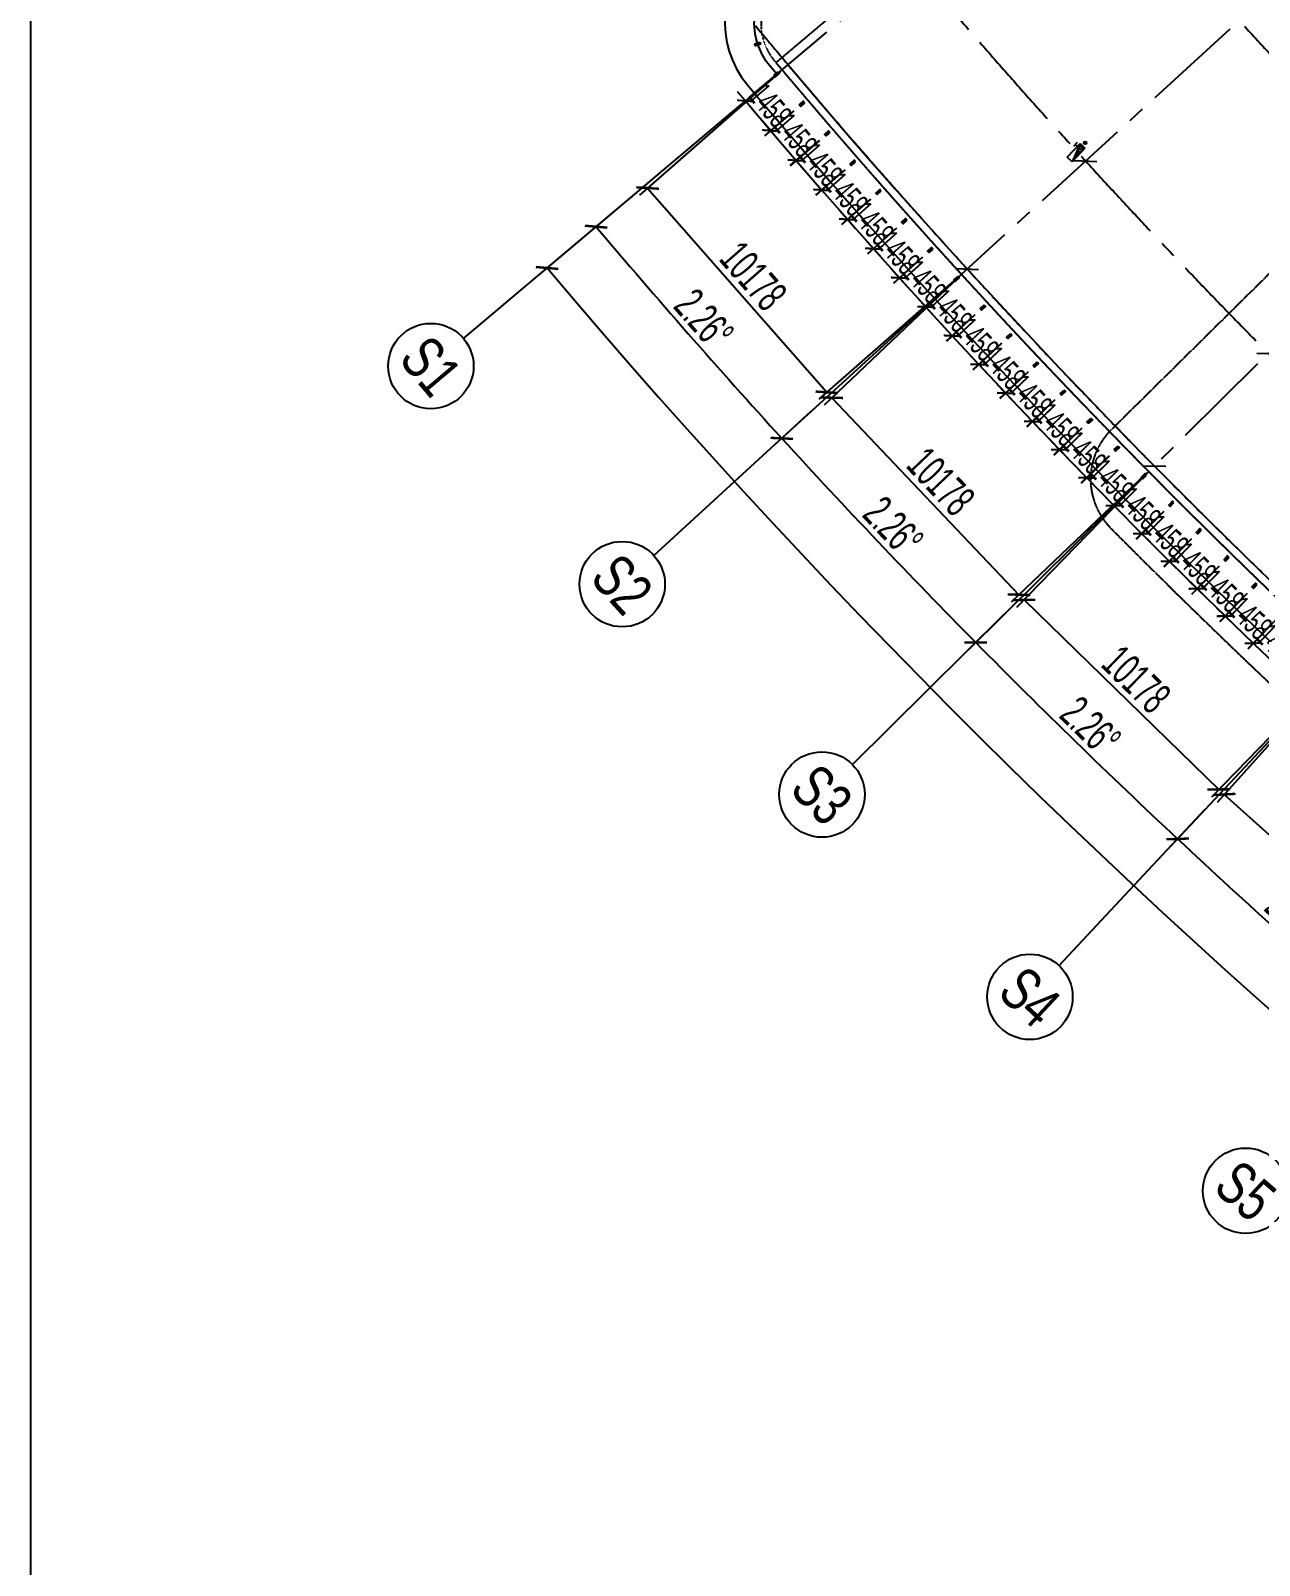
# Model space of a CAD drawing. Extents: x -668578 to 2331563, y -1202445 to 1620273.
# Drawn here: x 95563 to 141596, y 67706 to 125194 of the extents above; entities that cross this region are included whole.
import ezdxf
from ezdxf.enums import TextEntityAlignment as Align

# ---------------------------------------------------------------- set-up
doc = ezdxf.new("R2010")
doc.units = 0
for name, pattern in [('CENTER2', [28.575, 19.05, -3.175, 3.175, -3.175]), ('DASH', [0.35, 0.25, -0.1]), ('DOT2', [0.125, 0, -0.125])]:
    doc.linetypes.add(name, pattern=pattern)
doc.layers.get('0').update_dxf_attribs({"color": 8})
doc.layers.get('Defpoints').update_dxf_attribs({"color": 8})
for name, color, linetype in [('#标注', 8, 'Continuous'), ('#轴线', 8, 'CENTER2'), ('A-AL', 8, 'Continuous'), ('A-FLOR-OTLN', 8, 'DOT2'), ('A-HATH', 8, 'Continuous'), ('A-WIND-FRAM', 8, 'Continuous'), ('C-SHET-SHBD', 8, 'Continuous'), ('dim', 8, 'Continuous'), ('外轮廓', 8, 'Continuous'), ('水-消防-消火栓', 8, 'Continuous'), ('水-消防-消火栓-标识', 8, 'Continuous')]:
    doc.layers.add(name, color=color, linetype=linetype)
doc.layers.add('Def point', color=8, linetype='Continuous', plot=False)
doc.styles.add('JHZX', font='jrs.shx', dxfattribs={"width": 0.6, "bigfont": 'jhz.shx'})
doc.styles.add('XD2008', font='xd-hzs.shx', dxfattribs={"width": 0.7, "bigfont": 'xd-hztxt.shx'})
doc.dimstyles.new('JZBZ-300', dxfattribs={"dimscale": 300, "dimtxt": 3, "dimasz": 1.5, "dimexe": 1, "dimexo": 1, "dimgap": 0.5, "dimtad": 1, "dimdec": 0, "dimdsep": 46, "dimtxsty": 'JHZX', "dimblk1": 'ARCHTICK', "dimblk2": 'ARCHTICK', "dimsah": 1, "dimcen": 0, "dimclrd": 1, "dimclre": 1, "dimclrt": 2, "dimazin": 2, "dimtfac": 1, "dimtdec": 0, "dimtix": 1, "dimtmove": 0, "dimatfit": 3, "dimfxl": 0, "dimtolj": 1, "dimlwd": -1, "dimlwe": -1, "dimarcsym": 0})
doc.dimstyles.new('JZBZ-400', dxfattribs={"dimscale": 400, "dimtxt": 3, "dimasz": 1.5, "dimexe": 1, "dimexo": 1, "dimgap": 0.5, "dimtad": 1, "dimdec": 0, "dimdsep": 46, "dimtxsty": 'JHZX', "dimblk1": 'ARCHTICK', "dimblk2": 'ARCHTICK', "dimsah": 1, "dimcen": 0, "dimclrd": 1, "dimclre": 1, "dimclrt": 2, "dimazin": 2, "dimtfac": 1, "dimtdec": 0, "dimtix": 1, "dimtmove": 0, "dimatfit": 3, "dimfxl": 0, "dimtolj": 1, "dimlwd": -1, "dimlwe": -1, "dimarcsym": 0})

# ---------------------------------------------------------------- blocks, each defined once
blk = doc.blocks.new('_ARCHTICK')
at = {"color": 0, "linetype": 'ByBlock', "const_width": 0.15}
blk.add_lwpolyline([(-0.5, -0.5), (0.5, 0.5)], dxfattribs=at)
blk = doc.blocks.new('*D2939')
at = {"layer": '#标注', "ltscale": 300, "transparency": 16777216}
for p, q in [((-1773, -1481), (-9342, -7863)), ((165914, -92056), (164727, -101884))]:
    blk.add_line(p, q, dxfattribs=at)
blk.add_arc((197092, 166179), 269610, 220.13382, 263.11563, dxfattribs=at)
at = {"layer": 'Defpoints', "color": 0, "ltscale": 300, "transparency": 16777216}
for p in [(197092, 166179), (-1467, -1224), (40380, -53208), (165962, -91659)]:
    blk.add_point(p, dxfattribs=at)
at = {"layer": '#标注', "ltscale": 300, "transparency": 16777216, "xscale": 600, "yscale": 600, "zscale": 600}
for p, rotation in [((-9036, -7605), 130.1338192809485), ((164775, -101487), 353.1156299250187)]:
    blk.add_blockref('_ARCHTICK', p, dxfattribs=dict(at, rotation=rotation))
at = {"layer": '#标注', "ltscale": 300, "transparency": 16777216, "insert": (69342, -70334), "char_height": 1200, "attachment_point": 5, "rotation": 331.62472, "style": 'JHZX'}
blk.add_mtext('\\A1;42.98°', dxfattribs=at)
blk = doc.blocks.new('*D2940')
at = {"layer": '#标注', "ltscale": 300, "transparency": 16777216}
for p, q in [((-1773, -1481), (-7507, -6316)), ((5000, -9200), (-539, -14257))]:
    blk.add_line(p, q, dxfattribs=at)
blk.add_arc((197092, 166179), 267210, 220.13382, 222.39602, dxfattribs=at)
at = {"layer": 'Defpoints', "color": 0, "ltscale": 300, "transparency": 16777216}
for p in [(197092, 166179), (-1467, -1224), (-4917, -8732), (5296, -8931)]:
    blk.add_point(p, dxfattribs=at)
at = {"layer": '#标注', "ltscale": 300, "transparency": 16777216, "xscale": 600, "yscale": 600, "zscale": 600}
for p, rotation in [((-7201, -6058), 130.1338192809474), ((-243, -13988), 312.3960200208107)]:
    blk.add_blockref('_ARCHTICK', p, dxfattribs=dict(at, rotation=rotation))
at = {"layer": '#标注', "ltscale": 300, "transparency": 16777216, "insert": (-3160, -9529), "char_height": 1200, "attachment_point": 5, "rotation": 311.26492, "style": 'JHZX'}
blk.add_mtext('\\A1;2.26°', dxfattribs=at)
blk = doc.blocks.new('*D2941')
at = {"layer": '#标注', "ltscale": 300, "transparency": 16777216}
for p, q in [((5000, -9200), (-539, -14257)), ((12073, -16646), (6738, -21918))]:
    blk.add_line(p, q, dxfattribs=at)
blk.add_arc((197092, 166179), 267210, 222.39602, 224.65822, dxfattribs=at)
at = {"layer": 'Defpoints', "color": 0, "ltscale": 300, "transparency": 16777216}
for p in [(197092, 166179), (5296, -8931), (2145, -16569), (12357, -16365)]:
    blk.add_point(p, dxfattribs=at)
at = {"layer": '#标注', "ltscale": 300, "transparency": 16777216, "xscale": 600, "yscale": 600, "zscale": 600}
for p, rotation in [((-243, -13988), 132.3960200208112), ((7022, -21637), 314.6582207606716)]:
    blk.add_blockref('_ARCHTICK', p, dxfattribs=dict(at, rotation=rotation))
at = {"layer": '#标注', "ltscale": 300, "transparency": 16777216, "insert": (3932, -17297), "char_height": 1200, "attachment_point": 5, "rotation": 313.52712, "style": 'JHZX'}
blk.add_mtext('\\A1;2.26°', dxfattribs=at)
blk = doc.blocks.new('*D2925')
at = {"layer": '#标注', "ltscale": 300, "transparency": 16777216}
for p, q in [((12073, -16646), (6738, -21918)), ((19433, -23807), (14311, -29285))]:
    blk.add_line(p, q, dxfattribs=at)
blk.add_arc((197092, 166179), 267210, 224.65822, 226.92042, dxfattribs=at)
at = {"layer": 'Defpoints', "color": 0, "ltscale": 300, "transparency": 16777216}
for p in [(197092, 166179), (12357, -16365), (19707, -23515), (9510, -24122)]:
    blk.add_point(p, dxfattribs=at)
at = {"layer": '#标注', "ltscale": 300, "transparency": 16777216, "xscale": 600, "yscale": 600, "zscale": 600}
for p, rotation in [((7022, -21637), 134.658220760671), ((14584, -28993), 316.9204201115836)]:
    blk.add_blockref('_ARCHTICK', p, dxfattribs=dict(at, rotation=rotation))
at = {"layer": '#标注', "ltscale": 300, "transparency": 16777216, "insert": (11325, -24779), "char_height": 1200, "attachment_point": 5, "rotation": 315.78932, "style": 'JHZX'}
blk.add_mtext('\\A1;2.26°', dxfattribs=at)
blk = doc.blocks.new('*D2926')
at = {"layer": '#标注', "ltscale": 300, "transparency": 16777216}
for p, q in [((19433, -23807), (14311, -29285)), ((27071, -30671), (22169, -36347))]:
    blk.add_line(p, q, dxfattribs=at)
blk.add_arc((197092, 166179), 267210, 226.92042, 229.18262, dxfattribs=at)
at = {"layer": 'Defpoints', "color": 0, "ltscale": 300, "transparency": 16777216}
for p in [(197092, 166179), (19707, -23515), (27333, -30369), (17168, -31378)]:
    blk.add_point(p, dxfattribs=at)
at = {"layer": '#标注', "ltscale": 300, "transparency": 16777216, "xscale": 600, "yscale": 600, "zscale": 600}
for p, rotation in [((14584, -28993), 136.9204201115834), ((22430, -36045), 319.182619462497)]:
    blk.add_blockref('_ARCHTICK', p, dxfattribs=dict(at, rotation=rotation))
at = {"layer": '#标注', "ltscale": 300, "transparency": 16777216, "insert": (19007, -31962), "char_height": 1200, "attachment_point": 5, "rotation": 318.05152, "style": 'JHZX'}
blk.add_mtext('\\A1;2.26°', dxfattribs=at)
blk = doc.blocks.new('*U2924')
at = {"linetype": 'ByBlock'}
blk.add_line((0, -20), (0, 0), dxfattribs=at)
blk.add_circle((0, -24), 4, dxfattribs=at)
at = {"color": 253, "linetype": 'ByBlock', "style": 'JHZX', "width": 0.75}
blk.add_attdef('AXES', text='', height=4, dxfattribs=at).set_placement((0, -24), align=Align.MIDDLE_CENTER)
blk = doc.blocks.new('*D2993')
at = {"layer": '#标注', "transparency": 16777216}
for p, q in [((-148086, 997), (-153164, -3825)), ((-152874, -3550), (-145864, -10930)), ((-141077, -6382), (-146154, -11205))]:
    blk.add_line(p, q, dxfattribs=at)
at = {"layer": 'Defpoints', "color": 0, "transparency": 16777216}
for p in [(-147796, 1273), (-140787, -6107), (-145864, -10930)]:
    blk.add_point(p, dxfattribs=at)
at = {"layer": '#标注', "transparency": 16777216, "xscale": 600, "yscale": 600, "zscale": 600}
for p, rotation in [((-152874, -3550), 133.526908208765), ((-145864, -10930), 313.526908208765)]:
    blk.add_blockref('_ARCHTICK', p, dxfattribs=dict(at, rotation=rotation))
at = {"layer": '#标注', "transparency": 16777216, "insert": (-148789, -6689), "char_height": 1200, "attachment_point": 5, "rotation": 313.52691, "style": 'JHZX'}
blk.add_mtext('\\A1;10178', dxfattribs=at)
blk = doc.blocks.new('*D3023')
at = {"layer": '#标注', "transparency": 16777216}
for p, q in [((-133759, -13501), (-138440, -18710)), ((-138172, -18412), (-130603, -25216)), ((-126189, -20305), (-130870, -25513))]:
    blk.add_line(p, q, dxfattribs=at)
at = {"layer": 'Defpoints', "color": 0, "transparency": 16777216}
for p in [(-133491, -13204), (-125921, -20007), (-130603, -25216)]:
    blk.add_point(p, dxfattribs=at)
at = {"layer": '#标注', "transparency": 16777216, "xscale": 600, "yscale": 600, "zscale": 600}
for p, rotation in [((-138172, -18412), 138.0515178101667), ((-130603, -25216), 318.0515178101667)]:
    blk.add_blockref('_ARCHTICK', p, dxfattribs=dict(at, rotation=rotation))
at = {"layer": '#标注', "transparency": 16777216, "insert": (-133853, -21219), "char_height": 1200, "attachment_point": 5, "rotation": 318.05152, "style": 'JHZX'}
blk.add_mtext('\\A1;10178', dxfattribs=at)
blk = doc.blocks.new('*D3024')
at = {"layer": '#标注', "transparency": 16777216}
for p, q in [((-141066, -6393), (-145949, -11413)), ((-145670, -11126), (-138374, -18223)), ((-133770, -13491), (-138653, -18510))]:
    blk.add_line(p, q, dxfattribs=at)
at = {"layer": 'Defpoints', "color": 0, "transparency": 16777216}
for p in [(-140787, -6107), (-133491, -13204), (-138374, -18223)]:
    blk.add_point(p, dxfattribs=at)
at = {"layer": '#标注', "transparency": 16777216, "xscale": 600, "yscale": 600, "zscale": 600}
for p, rotation in [((-145670, -11126), 135.7893196351563), ((-138374, -18223), 315.7893196351563)]:
    blk.add_blockref('_ARCHTICK', p, dxfattribs=dict(at, rotation=rotation))
at = {"layer": '#标注', "transparency": 16777216, "insert": (-141464, -14101), "char_height": 1200, "attachment_point": 5, "rotation": 315.78932, "style": 'JHZX'}
blk.add_mtext('\\A1;10178', dxfattribs=at)
blk = doc.blocks.new('*D3025')
at = {"layer": '#标注', "transparency": 16777216}
for p, q in [((-154810, 8660), (-160074, 4041)), ((-159773, 4305), (-153060, -3346)), ((-148097, 1009), (-153361, -3610))]:
    blk.add_line(p, q, dxfattribs=at)
at = {"layer": 'Defpoints', "color": 0, "transparency": 16777216}
for p in [(-154509, 8923), (-147796, 1273), (-153060, -3346)]:
    blk.add_point(p, dxfattribs=at)
at = {"layer": '#标注', "transparency": 16777216, "xscale": 600, "yscale": 600, "zscale": 600}
for p, rotation in [((-159773, 4305), 131.2647100337552), ((-153060, -3346), 311.2647100337553)]:
    blk.add_blockref('_ARCHTICK', p, dxfattribs=dict(at, rotation=rotation))
at = {"layer": '#标注', "transparency": 16777216, "insert": (-155815, 1007), "char_height": 1200, "attachment_point": 5, "rotation": 311.26471, "style": 'JHZX'}
blk.add_mtext('\\A1;10178', dxfattribs=at)
blk = doc.blocks.new('*D2529')
at = {"layer": '#标注', "color": 1, "ltscale": 300, "transparency": 16777216}
for p, q in [((123217, 123305), (122113, 122369)), ((122342, 122563), (122050, 122906)), ((122342, 122563), (123284, 121451)), ((124159, 122193), (123055, 121257)), ((123284, 121451), (123575, 121108))]:
    blk.add_line(p, q, dxfattribs=at)
at = {"layer": 'Defpoints', "color": 0, "ltscale": 300, "transparency": 16777216}
for p in [(123445, 123499), (124388, 122387), (123284, 121451)]:
    blk.add_point(p, dxfattribs=at)
at = {"layer": '#标注', "color": 1, "ltscale": 300, "transparency": 16777216, "xscale": 450, "yscale": 450, "zscale": 450}
for p, rotation in [((122342, 122563), 310.2953877109503), ((123284, 121451), 130.2953877109503)]:
    blk.add_blockref('_ARCHTICK', p, dxfattribs=dict(at, rotation=rotation))
at = {"layer": '#标注', "color": 2, "ltscale": 300, "transparency": 16777216, "insert": (123270, 122395), "char_height": 900, "attachment_point": 5, "rotation": 310.29539, "style": 'JHZX'}
blk.add_mtext('\\A1;1458', dxfattribs=at)
blk = doc.blocks.new('*D2530')
at = {"layer": '#标注', "color": 1, "ltscale": 300, "transparency": 16777216}
for p, q in [((124160, 122192), (123061, 121249)), ((123289, 121444), (122996, 121786)), ((123289, 121444), (124238, 120337)), ((125109, 121085), (124010, 120142)), ((124238, 120337), (124531, 119996))]:
    blk.add_line(p, q, dxfattribs=at)
at = {"layer": 'Defpoints', "color": 0, "ltscale": 300, "transparency": 16777216}
for p in [(124388, 122387), (125337, 121280), (124238, 120337)]:
    blk.add_point(p, dxfattribs=at)
at = {"layer": '#标注', "color": 1, "ltscale": 300, "transparency": 16777216, "xscale": 450, "yscale": 450, "zscale": 450}
for p, rotation in [((123289, 121444), 310.6185557551276), ((124238, 120337), 130.6185557551276)]:
    blk.add_blockref('_ARCHTICK', p, dxfattribs=dict(at, rotation=rotation))
at = {"layer": '#标注', "color": 2, "ltscale": 300, "transparency": 16777216, "insert": (124219, 121281), "char_height": 900, "attachment_point": 5, "rotation": 310.61856, "style": 'JHZX'}
blk.add_mtext('\\A1;1458', dxfattribs=at)
blk = doc.blocks.new('*D2531')
at = {"layer": '#标注', "color": 1, "ltscale": 300, "transparency": 16777216}
for p, q in [((125111, 121084), (124015, 120134)), ((124242, 120330), (123947, 120670)), ((124242, 120330), (125197, 119229)), ((126066, 119983), (124971, 119033)), ((125197, 119229), (125492, 118889))]:
    blk.add_line(p, q, dxfattribs=at)
at = {"layer": 'Defpoints', "color": 0, "ltscale": 300, "transparency": 16777216}
for p in [(125337, 121280), (126292, 120179), (125197, 119229)]:
    blk.add_point(p, dxfattribs=at)
at = {"layer": '#标注', "color": 1, "ltscale": 300, "transparency": 16777216, "xscale": 450, "yscale": 450, "zscale": 450}
for p, rotation in [((124242, 120330), 310.9417304090243), ((125197, 119229), 130.9417304090243)]:
    blk.add_blockref('_ARCHTICK', p, dxfattribs=dict(at, rotation=rotation))
at = {"layer": '#标注', "color": 2, "ltscale": 300, "transparency": 16777216, "insert": (125173, 120173), "char_height": 900, "attachment_point": 5, "rotation": 310.94173, "style": 'JHZX'}
blk.add_mtext('\\A1;1458', dxfattribs=at)
blk = doc.blocks.new('*D2532')
at = {"layer": '#标注', "color": 1, "ltscale": 300, "transparency": 16777216}
for p, q in [((126067, 119981), (124976, 119024)), ((125202, 119222), (124905, 119560)), ((125202, 119222), (126163, 118127)), ((127028, 118886), (125938, 117929)), ((126163, 118127), (126460, 117788))]:
    blk.add_line(p, q, dxfattribs=at)
at = {"layer": 'Defpoints', "color": 0, "ltscale": 300, "transparency": 16777216}
for p in [(126292, 120179), (127254, 119084), (126163, 118127)]:
    blk.add_point(p, dxfattribs=at)
at = {"layer": '#标注', "color": 1, "ltscale": 300, "transparency": 16777216, "xscale": 450, "yscale": 450, "zscale": 450}
for p, rotation in [((125202, 119222), 311.2648120600976), ((126163, 118127), 131.2648120600976)]:
    blk.add_blockref('_ARCHTICK', p, dxfattribs=dict(at, rotation=rotation))
at = {"layer": '#标注', "color": 2, "ltscale": 300, "transparency": 16777216, "insert": (126133, 119070), "char_height": 900, "attachment_point": 5, "rotation": 311.26481, "style": 'JHZX'}
blk.add_mtext('\\A1;1458', dxfattribs=at)
blk = doc.blocks.new('*D2533')
at = {"layer": '#标注', "color": 1, "ltscale": 300, "transparency": 16777216}
for p, q in [((126168, 118120), (125869, 118456)), ((127030, 118884), (125943, 117920)), ((126168, 118120), (127135, 117029)), ((127997, 117794), (126911, 116830)), ((127135, 117029), (127434, 116693))]:
    blk.add_line(p, q, dxfattribs=at)
at = {"layer": 'Defpoints', "color": 0, "ltscale": 300, "transparency": 16777216}
for p in [(127254, 119084), (128222, 117993), (127135, 117029)]:
    blk.add_point(p, dxfattribs=at)
at = {"layer": '#标注', "color": 1, "ltscale": 300, "transparency": 16777216, "xscale": 450, "yscale": 450, "zscale": 450}
for p, rotation in [((126168, 118120), 311.5880797169061), ((127135, 117029), 131.588079716906)]:
    blk.add_blockref('_ARCHTICK', p, dxfattribs=dict(at, rotation=rotation))
at = {"layer": '#标注', "color": 2, "ltscale": 300, "transparency": 16777216, "insert": (127100, 117973), "char_height": 900, "attachment_point": 5, "rotation": 311.58808, "style": 'JHZX'}
blk.add_mtext('\\A1;1458', dxfattribs=at)
blk = doc.blocks.new('*D2534')
at = {"layer": '#标注', "color": 1, "ltscale": 300, "transparency": 16777216}
for p, q in [((127139, 117021), (126838, 117356)), ((127998, 117793), (126916, 116821)), ((127139, 117021), (128113, 115937)), ((128972, 116708), (127889, 115736)), ((128113, 115937), (128413, 115602))]:
    blk.add_line(p, q, dxfattribs=at)
at = {"layer": 'Defpoints', "color": 0, "ltscale": 300, "transparency": 16777216}
for p in [(128222, 117993), (129195, 116908), (128113, 115937)]:
    blk.add_point(p, dxfattribs=at)
at = {"layer": '#标注', "color": 1, "ltscale": 300, "transparency": 16777216, "xscale": 450, "yscale": 450, "zscale": 450}
for p, rotation in [((127139, 117021), 311.9113327687729), ((128113, 115937), 131.9113327687729)]:
    blk.add_blockref('_ARCHTICK', p, dxfattribs=dict(at, rotation=rotation))
at = {"layer": '#标注', "color": 2, "ltscale": 300, "transparency": 16777216, "insert": (128072, 116880), "char_height": 900, "attachment_point": 5, "rotation": 311.91133, "style": 'JHZX'}
blk.add_mtext('\\A1;1458', dxfattribs=at)
blk = doc.blocks.new('*D2535')
at = {"layer": '#标注', "color": 1, "ltscale": 300, "transparency": 16777216}
for p, q in [((128973, 116707), (127895, 115728)), ((128117, 115929), (127814, 116262)), ((128117, 115929), (129097, 114850)), ((129953, 115627), (128875, 114648)), ((129097, 114850), (129399, 114517))]:
    blk.add_line(p, q, dxfattribs=at)
at = {"layer": 'Defpoints', "color": 0, "ltscale": 300, "transparency": 16777216}
for p in [(129195, 116908), (130175, 115829), (129097, 114850)]:
    blk.add_point(p, dxfattribs=at)
at = {"layer": '#标注', "color": 1, "ltscale": 300, "transparency": 16777216, "xscale": 450, "yscale": 450, "zscale": 450}
for p, rotation in [((128117, 115929), 312.2344359626857), ((129097, 114850), 132.2344359626857)]:
    blk.add_blockref('_ARCHTICK', p, dxfattribs=dict(at, rotation=rotation))
at = {"layer": '#标注', "color": 2, "ltscale": 300, "transparency": 16777216, "insert": (129051, 115793), "char_height": 900, "attachment_point": 5, "rotation": 312.23444, "style": 'JHZX'}
blk.add_mtext('\\A1;1458', dxfattribs=at)
blk = doc.blocks.new('*D2536')
at = {"layer": '#标注', "color": 1, "ltscale": 300, "transparency": 16777216}
for p, q in [((129954, 115626), (128879, 114639)), ((129100, 114842), (128796, 115174)), ((129100, 114842), (130087, 113768)), ((130940, 114552), (129866, 113565)), ((130087, 113768), (130391, 113437))]:
    blk.add_line(p, q, dxfattribs=at)
at = {"layer": 'Defpoints', "color": 0, "ltscale": 300, "transparency": 16777216}
for p in [(130175, 115829), (131161, 114755), (130087, 113768)]:
    blk.add_point(p, dxfattribs=at)
at = {"layer": '#标注', "color": 1, "ltscale": 300, "transparency": 16777216, "xscale": 450, "yscale": 450, "zscale": 450}
for p, rotation in [((129100, 114842), 312.5576382839795), ((130087, 113768), 132.5576382839796)]:
    blk.add_blockref('_ARCHTICK', p, dxfattribs=dict(at, rotation=rotation))
at = {"layer": '#标注', "color": 2, "ltscale": 300, "transparency": 16777216, "insert": (130035, 114711), "char_height": 900, "attachment_point": 5, "rotation": 312.55764, "style": 'JHZX'}
blk.add_mtext('\\A1;1458', dxfattribs=at)
blk = doc.blocks.new('*D2537')
at = {"layer": '#标注', "color": 1, "ltscale": 300, "transparency": 16777216}
for p, q in [((130941, 114551), (129870, 113556)), ((130090, 113761), (129784, 114090)), ((130090, 113761), (131082, 112692)), ((131933, 113483), (130862, 112488)), ((131082, 112692), (131388, 112363))]:
    blk.add_line(p, q, dxfattribs=at)
at = {"layer": 'Defpoints', "color": 0, "ltscale": 300, "transparency": 16777216}
for p in [(131161, 114755), (132153, 113687), (131082, 112692)]:
    blk.add_point(p, dxfattribs=at)
at = {"layer": '#标注', "color": 1, "ltscale": 300, "transparency": 16777216, "xscale": 450, "yscale": 450, "zscale": 450}
for p, rotation in [((130090, 113761), 312.8807253441046), ((131082, 112692), 132.8807253441046)]:
    blk.add_blockref('_ARCHTICK', p, dxfattribs=dict(at, rotation=rotation))
at = {"layer": '#标注', "color": 2, "ltscale": 300, "transparency": 16777216, "insert": (131026, 113635), "char_height": 900, "attachment_point": 5, "rotation": 312.88073, "style": 'JHZX'}
blk.add_mtext('\\A1;1458', dxfattribs=at)
blk = doc.blocks.new('*D2538')
at = {"layer": '#标注', "color": 1, "ltscale": 300, "transparency": 16777216}
for p, q in [((131934, 113481), (130867, 112479)), ((131086, 112685), (130778, 113013)), ((131086, 112685), (132084, 111622)), ((132932, 112419), (131865, 111417)), ((132084, 111622), (132392, 111294))]:
    blk.add_line(p, q, dxfattribs=at)
at = {"layer": 'Defpoints', "color": 0, "ltscale": 300, "transparency": 16777216}
for p in [(132153, 113687), (133151, 112624), (132084, 111622)]:
    blk.add_point(p, dxfattribs=at)
at = {"layer": '#标注', "color": 1, "ltscale": 300, "transparency": 16777216, "xscale": 450, "yscale": 450, "zscale": 450}
for p, rotation in [((131086, 112685), 313.2039832829298), ((132084, 111622), 133.2039832829298)]:
    blk.add_blockref('_ARCHTICK', p, dxfattribs=dict(at, rotation=rotation))
at = {"layer": '#标注', "color": 2, "ltscale": 300, "transparency": 16777216, "insert": (132022, 112564), "char_height": 900, "attachment_point": 5, "rotation": 313.20398, "style": 'JHZX'}
blk.add_mtext('\\A1;1458', dxfattribs=at)
blk = doc.blocks.new('*D2539')
at = {"layer": '#标注', "color": 1, "ltscale": 300, "transparency": 16777216}
for p, q in [((132934, 112418), (131870, 111408)), ((132088, 111614), (131778, 111941)), ((132088, 111614), (133092, 110557)), ((133938, 111361), (132874, 110351)), ((133092, 110557), (133402, 110231))]:
    blk.add_line(p, q, dxfattribs=at)
at = {"layer": 'Defpoints', "color": 0, "ltscale": 300, "transparency": 16777216}
for p in [(133151, 112624), (134155, 111567), (133092, 110557)]:
    blk.add_point(p, dxfattribs=at)
at = {"layer": '#标注', "color": 1, "ltscale": 300, "transparency": 16777216, "xscale": 450, "yscale": 450, "zscale": 450}
for p, rotation in [((132088, 111614), 313.527150011184), ((133092, 110557), 133.527150011184)]:
    blk.add_blockref('_ARCHTICK', p, dxfattribs=dict(at, rotation=rotation))
at = {"layer": '#标注', "color": 2, "ltscale": 300, "transparency": 16777216, "insert": (133025, 111499), "char_height": 900, "attachment_point": 5, "rotation": 313.52715, "style": 'JHZX'}
blk.add_mtext('\\A1;1458', dxfattribs=at)
blk = doc.blocks.new('*D2540')
at = {"layer": '#标注', "color": 1, "ltscale": 300, "transparency": 16777216}
for p, q in [((133939, 111360), (132880, 110343)), ((133096, 110551), (132785, 110875)), ((133096, 110551), (134106, 109499)), ((134949, 110308), (133890, 109291)), ((134106, 109499), (134418, 109175))]:
    blk.add_line(p, q, dxfattribs=at)
at = {"layer": 'Defpoints', "color": 0, "ltscale": 300, "transparency": 16777216}
for p in [(134155, 111567), (135165, 110516), (134106, 109499)]:
    blk.add_point(p, dxfattribs=at)
at = {"layer": '#标注', "color": 1, "ltscale": 300, "transparency": 16777216, "xscale": 450, "yscale": 450, "zscale": 450}
for p, rotation in [((133096, 110551), 313.8503040772174), ((134106, 109499), 133.8503040772174)]:
    blk.add_blockref('_ARCHTICK', p, dxfattribs=dict(at, rotation=rotation))
at = {"layer": '#标注', "color": 2, "ltscale": 300, "transparency": 16777216, "insert": (134034, 110441), "char_height": 900, "attachment_point": 5, "rotation": 313.8503, "style": 'JHZX'}
blk.add_mtext('\\A1;1458', dxfattribs=at)
blk = doc.blocks.new('*D2541')
at = {"layer": '#标注', "color": 1, "ltscale": 300, "transparency": 16777216}
for p, q in [((134111, 109492), (133798, 109815)), ((134950, 110307), (133896, 109283)), ((134111, 109492), (135127, 108447)), ((135966, 109262), (134912, 108238)), ((135127, 108447), (135441, 108124))]:
    blk.add_line(p, q, dxfattribs=at)
at = {"layer": 'Defpoints', "color": 0, "ltscale": 300, "transparency": 16777216}
for p in [(135165, 110516), (136181, 109471), (135127, 108447)]:
    blk.add_point(p, dxfattribs=at)
at = {"layer": '#标注', "color": 1, "ltscale": 300, "transparency": 16777216, "xscale": 450, "yscale": 450, "zscale": 450}
for p, rotation in [((134111, 109492), 314.173551642159), ((135127, 108447), 134.173551642159)]:
    blk.add_blockref('_ARCHTICK', p, dxfattribs=dict(at, rotation=rotation))
at = {"layer": '#标注', "color": 2, "ltscale": 300, "transparency": 16777216, "insert": (135050, 109388), "char_height": 900, "attachment_point": 5, "rotation": 314.17355, "style": 'JHZX'}
blk.add_mtext('\\A1;1458', dxfattribs=at)
blk = doc.blocks.new('*D2542')
at = {"layer": '#标注', "color": 1, "ltscale": 300, "transparency": 16777216}
for p, q in [((135967, 109260), (134918, 108230)), ((135132, 108440), (134817, 108761)), ((135132, 108440), (136154, 107400)), ((136988, 108221), (135940, 107190)), ((136154, 107400), (136469, 107079))]:
    blk.add_line(p, q, dxfattribs=at)
at = {"layer": 'Defpoints', "color": 0, "ltscale": 300, "transparency": 16777216}
for p in [(136181, 109471), (137202, 108431), (136154, 107400)]:
    blk.add_point(p, dxfattribs=at)
at = {"layer": '#标注', "color": 1, "ltscale": 300, "transparency": 16777216, "xscale": 450, "yscale": 450, "zscale": 450}
for p, rotation in [((135132, 108440), 314.4966374386124), ((136154, 107400), 134.4966374386124)]:
    blk.add_blockref('_ARCHTICK', p, dxfattribs=dict(at, rotation=rotation))
at = {"layer": '#标注', "color": 2, "ltscale": 300, "transparency": 16777216, "insert": (136071, 108341), "char_height": 900, "attachment_point": 5, "rotation": 314.49664, "style": 'JHZX'}
blk.add_mtext('\\A1;1458', dxfattribs=at)
blk = doc.blocks.new('*D2543')
at = {"layer": '#标注', "color": 1, "ltscale": 300, "transparency": 16777216}
for p, q in [((136990, 108219), (135945, 107181)), ((136158, 107393), (135841, 107712)), ((136158, 107393), (137185, 106359)), ((138017, 107185), (136973, 106147)), ((137185, 106359), (137503, 106040))]:
    blk.add_line(p, q, dxfattribs=at)
at = {"layer": 'Defpoints', "color": 0, "ltscale": 300, "transparency": 16777216}
for p in [(137202, 108431), (138230, 107397), (137185, 106359)]:
    blk.add_point(p, dxfattribs=at)
at = {"layer": '#标注', "color": 1, "ltscale": 300, "transparency": 16777216, "xscale": 450, "yscale": 450, "zscale": 450}
for p, rotation in [((136158, 107393), 314.8197788407601), ((137185, 106359), 134.8197788407601)]:
    blk.add_blockref('_ARCHTICK', p, dxfattribs=dict(at, rotation=rotation))
at = {"layer": '#标注', "color": 2, "ltscale": 300, "transparency": 16777216, "insert": (137097, 107299), "char_height": 900, "attachment_point": 5, "rotation": 314.81978, "style": 'JHZX'}
blk.add_mtext('\\A1;1458', dxfattribs=at)
blk = doc.blocks.new('*D2544')
at = {"layer": '#标注', "color": 1, "ltscale": 300, "transparency": 16777216}
for p, q in [((138018, 107184), (136978, 106139)), ((137189, 106351), (136870, 106669)), ((137189, 106351), (138223, 105323)), ((139052, 106156), (138011, 105110)), ((138223, 105323), (138542, 105006))]:
    blk.add_line(p, q, dxfattribs=at)
at = {"layer": 'Defpoints', "color": 0, "ltscale": 300, "transparency": 16777216}
for p in [(138230, 107397), (139263, 106369), (138223, 105323)]:
    blk.add_point(p, dxfattribs=at)
at = {"layer": '#标注', "color": 1, "ltscale": 300, "transparency": 16777216, "xscale": 450, "yscale": 450, "zscale": 450}
for p, rotation in [((137189, 106351), 315.1429478375043), ((138223, 105323), 135.1429478375043)]:
    blk.add_blockref('_ARCHTICK', p, dxfattribs=dict(at, rotation=rotation))
at = {"layer": '#标注', "color": 2, "ltscale": 300, "transparency": 16777216, "insert": (138129, 106263), "char_height": 900, "attachment_point": 5, "rotation": 315.14295, "style": 'JHZX'}
blk.add_mtext('\\A1;1458', dxfattribs=at)
blk = doc.blocks.new('*D2545')
at = {"layer": '#标注', "color": 1, "ltscale": 300, "transparency": 16777216}
for p, q in [((139053, 106155), (138017, 105102)), ((138227, 105315), (137906, 105631)), ((138227, 105315), (139266, 104293)), ((140092, 105132), (139056, 104079)), ((139266, 104293), (139587, 103977))]:
    blk.add_line(p, q, dxfattribs=at)
at = {"layer": 'Defpoints', "color": 0, "ltscale": 300, "transparency": 16777216}
for p in [(139263, 106369), (140302, 105346), (139266, 104293)]:
    blk.add_point(p, dxfattribs=at)
at = {"layer": '#标注', "color": 1, "ltscale": 300, "transparency": 16777216, "xscale": 450, "yscale": 450, "zscale": 450}
for p, rotation in [((138227, 105315), 315.4661866717678), ((139266, 104293), 135.4661866717678)]:
    blk.add_blockref('_ARCHTICK', p, dxfattribs=dict(at, rotation=rotation))
at = {"layer": '#标注', "color": 2, "ltscale": 300, "transparency": 16777216, "insert": (139167, 105232), "char_height": 900, "attachment_point": 5, "rotation": 315.46619, "style": 'JHZX'}
blk.add_mtext('\\A1;1458', dxfattribs=at)
blk = doc.blocks.new('*D2546')
at = {"layer": '#标注', "color": 1, "ltscale": 300, "transparency": 16777216}
for p, q in [((140093, 105131), (139061, 104070)), ((139270, 104285), (138948, 104599)), ((139270, 104285), (140315, 103269)), ((141138, 104115), (140106, 103054)), ((140315, 103269), (140638, 102955))]:
    blk.add_line(p, q, dxfattribs=at)
at = {"layer": 'Defpoints', "color": 0, "ltscale": 300, "transparency": 16777216}
for p in [(140302, 105346), (141347, 104330), (140315, 103269)]:
    blk.add_point(p, dxfattribs=at)
at = {"layer": '#标注', "color": 1, "ltscale": 300, "transparency": 16777216, "xscale": 450, "yscale": 450, "zscale": 450}
for p, rotation in [((139270, 104285), 315.7892403325761), ((140315, 103269), 135.7892403325761)]:
    blk.add_blockref('_ARCHTICK', p, dxfattribs=dict(at, rotation=rotation))
at = {"layer": '#标注', "color": 2, "ltscale": 300, "transparency": 16777216, "insert": (140211, 104207), "char_height": 900, "attachment_point": 5, "rotation": 315.78924, "style": 'JHZX'}
blk.add_mtext('\\A1;1458', dxfattribs=at)
blk = doc.blocks.new('*D2547')
at = {"layer": '#标注', "color": 1, "ltscale": 300, "transparency": 16777216}
for p, q in [((141139, 104114), (140112, 103045)), ((140319, 103261), (139995, 103573)), ((140319, 103261), (141370, 102251)), ((142190, 103103), (141162, 102034)), ((141370, 102251), (141694, 101939))]:
    blk.add_line(p, q, dxfattribs=at)
at = {"layer": 'Defpoints', "color": 0, "ltscale": 300, "transparency": 16777216}
for p in [(141347, 104330), (142398, 103319), (141370, 102251)]:
    blk.add_point(p, dxfattribs=at)
at = {"layer": '#标注', "color": 1, "ltscale": 300, "transparency": 16777216, "xscale": 450, "yscale": 450, "zscale": 450}
for p, rotation in [((140319, 103261), 316.1125295848507), ((141370, 102251), 136.1125295848507)]:
    blk.add_blockref('_ARCHTICK', p, dxfattribs=dict(at, rotation=rotation))
at = {"layer": '#标注', "color": 2, "ltscale": 300, "transparency": 16777216, "insert": (141261, 103188), "char_height": 900, "attachment_point": 5, "rotation": 316.11253, "style": 'JHZX'}
blk.add_mtext('\\A1;1458', dxfattribs=at)
blk = doc.blocks.new('*D2548')
at = {"layer": '#标注', "color": 1, "ltscale": 300, "transparency": 16777216}
for p, q in [((142191, 103102), (141168, 102026)), ((141374, 102243), (141048, 102553)), ((141374, 102243), (142431, 101239)), ((143247, 102097), (142224, 101021)), ((142431, 101239), (142757, 100928))]:
    blk.add_line(p, q, dxfattribs=at)
at = {"layer": 'Defpoints', "color": 0, "ltscale": 300, "transparency": 16777216}
for p in [(142398, 103319), (143454, 102315), (142431, 101239)]:
    blk.add_point(p, dxfattribs=at)
at = {"layer": '#标注', "color": 1, "ltscale": 300, "transparency": 16777216, "xscale": 450, "yscale": 450, "zscale": 450}
for p, rotation in [((141374, 102243), 316.4355800728715), ((142431, 101239), 136.4355800728714)]:
    blk.add_blockref('_ARCHTICK', p, dxfattribs=dict(at, rotation=rotation))
at = {"layer": '#标注', "color": 2, "ltscale": 300, "transparency": 16777216, "insert": (142316, 102176), "char_height": 900, "attachment_point": 5, "rotation": 316.43558, "style": 'JHZX'}
blk.add_mtext('\\A1;1458', dxfattribs=at)
blk = doc.blocks.new('A3文本框')
at = {"layer": 'Defpoints', "ltscale": 500}
blk.add_lwpolyline([(10, -10), (-420, -10), (-420, 297), (10, 297)], close=True, dxfattribs=at)
at = {"layer": 'C-SHET-SHBD', "style": 'XD2008', "width": 0.7}
for tag, height, p in [('子项名称', 4.5, (-37.489, 35.412)), ('图名', 4.5, (-37.489, 24.269)), ('比例', 3, (-56.3, 8.255)), ('MQJD-01', 3, (-13.245, 2.272))]:
    blk.add_attdef(tag, text='', height=height, dxfattribs=at).set_placement(p, align=Align.CENTER)
blk = doc.blocks.new('幕墙分隔')
for p, q in [((-40, -100), (40, 100)), ((0, 100), (0, -100))]:
    blk.add_line(p, q)
blk.add_lwpolyline([(-40, 100), (40, 100), (40, -100), (-40, -100)], close=True)
blk = doc.blocks.new('消火栓箱-111')
blk.add_hatch(color=256).paths.add_polyline_path([(-200, -54), (-200, -60, -0.414214), (-110, -150, -1), (-290, -150, -0.414214), (-200, -60), (-200, -54), (-350, 0), (-350, -250), (350, -250)])
for p, q in [((350, 0), (-350, 0)), ((-350, 0), (350, -250)), ((-350, 0), (-350, -250)), ((-300, 100), (-100, 100)), ((-200, -60), (-200, 100)), ((350, -250), (350, 0)), ((-350, -250), (350, -250))]:
    blk.add_line(p, q)
blk.add_circle((-200, -150), 90)
blk.add_point((-200, -150))
at = {"layer": '水-消防-消火栓'}
blk.add_arc((-350, 0), 700, 359.96874, 0.00002, dxfattribs=at)
blk = doc.blocks.new('立管-R75-1')
at = {"linetype": 'Continuous'}
blk.add_circle((0, 0), 75, dxfattribs=at)
blk.add_point((0, 0), dxfattribs=at)
blk = doc.blocks.new('A$Caccc0cd0')
at = {"layer": '#标注'}
for p1, p2, picture, middle in [((-154509.1, 8923.4), (-147796.3, 1272.8), '*D3025', (-155815.2, 1007.1)), ((-147796.3, 1272.8), (-140786.8, -6106.7), '*D2993', (-148788.9, -6688.8)), ((-140786.8, -6106.7), (-133491.3, -13203.9), '*D3024', (-141464.3, -14101.4)), ((-133491.3, -13203.9), (-125921.5, -20007.5), '*D3023', (-133852.8, -21219))]:
    dim = blk.add_aligned_dim(p1=p1, p2=p2, distance=-7002.8, dimstyle='JZBZ-400', override={"dimclrd": 256, "dimclre": 256, "dimclrt": 256}, dxfattribs=at)
    dim.commit()
    dim.dimension.update_dxf_attribs({"geometry": picture, "text_midpoint": middle})
blk = doc.blocks.new('DSGDFG')
at = {"layer": '#标注', "ltscale": 300}
blk.add_arc((197092.2, 166179.2), 257800, 220.136073, 263.11563, dxfattribs=at)
at = {"layer": '#轴线', "ltscale": 200}
for p, q in [((-1467, -1223.5), (52211.6, 44032.2)), ((5300.7, -8926), (57146, 38408.6)), ((62298.5, 32984.1), (12368.2, -16353.9))]:
    blk.add_line(p, q, dxfattribs=at)
for radius in [236200, 244000, 251800, 257800]:
    blk.add_arc((197092.2, 166179.2), radius, 218.438892, 265.140584, dxfattribs=at)
at = {"layer": '#标注', "ltscale": 300}
blk.add_blockref('A$Caccc0cd0', (154502.6, -8915.6), dxfattribs=at)
at = {"layer": '#标注', "linetype": 'ByBlock'}
for p, xscale, yscale, rotation, values in [((-6056.3, -5088.6), 400, 400, 310.1640212727066, {'AXES': 'S1'}), ((862.1, -12973.5), 399.9999999999999, 399.9999999999999, 312.4261032027308, {'AXES': 'S2'}), ((8086.2, -20579.2), 400.0000000000001, 400.0000000000001, 314.6881851327551, {'AXES': 'S3'}), ((15605, -27893.8), 400, 400, 316.9502670627796, {'AXES': 'S4'}), ((23406.6, -34906), 400, 400, 319.212348992804, {'AXES': 'S5'})]:
    blk.add_blockref('*U2924', p, dxfattribs=dict(at, xscale=xscale, yscale=yscale, rotation=rotation)).add_auto_attribs(values)
at = {"layer": '#标注', "ltscale": 300}
for base, p1, p2, picture, middle in [((40379.7, -53208.3), (-1467, -1223.5), (165961.7, -91658.5), '*D2939', (69341.6, -70334.5)), ((-4916.6, -8731.5), (-1467, -1223.5), (5295.6, -8930.7), '*D2940', (-3159.9, -9529.4)), ((2145, -16569), (5295.6, -8930.7), (12357.1, -16365), '*D2941', (3931.8, -17297)), ((9510.5, -24121.7), (12357.1, -16365), (19706.6, -23514.7), '*D2925', (11324.6, -24778.5)), ((17168.3, -31377.7), (19706.6, -23514.7), (27332.5, -30368.7), '*D2926', (19007, -31962.4))]:
    dim = blk.add_angular_dim_3p(base=base, center=(197092.1, 166179.2), p1=p1, p2=p2, dimstyle='JZBZ-400', override={"dimclrd": 256, "dimclre": 256, "dimclrt": 256}, dxfattribs=at)
    dim.commit()
    dim.dimension.update_dxf_attribs({"geometry": picture, "text_midpoint": middle})
blk = doc.blocks.new('HJGHJ')
at = {"layer": '#标注', "ltscale": 300}
for p1, p2, distance, picture, middle in [((123445.4, 123498.8), (124388.1, 122387), -1447.3, '*D2529', (123270.5, 122394.9)), ((124388.1, 122387), (125337.2, 121280.4), -1448.6, '*D2530', (124218.5, 121281.3)), ((125337.2, 121280.4), (126292.4, 120179.3), -1449.8, '*D2531', (125172.9, 120173)), ((126292.4, 120179.3), (127253.8, 119083.6), -1451, '*D2532', (126133.4, 119070.1)), ((127253.9, 119083.5), (128221.5, 117993.2), -1452.3, '*D2533', (127100.2, 117972.6)), ((128221.5, 117993.2), (129195.3, 116908.3), -1454.8, '*D2534', (128072.3, 116879.8)), ((129195.3, 116908.3), (130175.2, 115829), -1456.6, '*D2535', (129051, 115792.9)), ((130175.2, 115829), (131161.3, 114755), -1459.1, '*D2536', (130035.4, 114711)), ((131161.1, 114755.2), (132153.2, 113686.9), -1461.6, '*D2537', (131025.8, 113634.7)), ((132153.2, 113686.9), (133151.1, 112624.3), -1464.1, '*D2538', (132022.3, 112564)), ((133151.1, 112624.3), (134155.1, 111567.4), -1466.6, '*D2539', (133024.8, 111499)), ((134155, 111567.4), (135164.9, 110516.1), -1467.9, '*D2540', (134034.1, 110440.5)), ((135165, 110516.1), (136180.8, 109470.6), -1469.1, '*D2541', (135049.5, 109387.7)), ((136180.8011, 109470.5368), (137202.3292, 108430.9003), -1470.3674, '*D2542', (136070.7394, 108340.7064)), ((137202.3, 108430.9), (138229.9, 107396.9), -1472.5, '*D2543', (137097.2, 107298.9)), ((138229.9, 107396.9), (139263.2, 106368.7), -1475, '*D2544', (138129.3, 106262.5)), ((139263.2, 106368.7), (140302.4, 105346.2), -1477.5, '*D2545', (139167.4, 105231.9)), ((140302.4, 105346.2), (141347.3, 104329.8), -1480.1, '*D2546', (140211.2, 104207.2)), ((141347.3, 104329.8), (142397.9, 103319.1), -1482.6, '*D2547', (141260.8, 103188.4)), ((142397.9, 103319.1), (143454.1, 102314.6), -1485.1, '*D2548', (142316, 102175.6))]:
    dim = blk.add_aligned_dim(p1=p1, p2=p2, distance=distance, dimstyle='JZBZ-300', dxfattribs=at)
    dim.commit()
    dim.dimension.update_dxf_attribs({"geometry": picture, "text_midpoint": middle})

msp = doc.modelspace()

# ---------------------------------------------------------------- linework, layer by layer
at = {"layer": 'A-AL'}
msp.add_lwpolyline([(123521.9, 123563.2), (123261.8, 123872.2, -0.4142136), (123564.2, 127392), (123691.2, 127499.1)], format="xyb", dxfattribs=at)
msp.add_point((122759.9, 124834.6), dxfattribs=at)
at = {"layer": 'A-FLOR-OTLN'}
for points in [[(144723.5, 144904.2), (123725.4, 127200.9, 0.4137557), (123453.2, 124033.1, 0.040572), (152862.8, 94304.4, 0.040572)], [(144723.5, 144904.2), (123725.4, 127200.9, 0.4137557), (123453.2, 124033.1, 0.1896725), (289602.9, 33911, 0.4147861), (292110.8, 35874.5), (301329.9, 112232.2, 0.3799313), (283898, 137386.1, 0.2364517)]]:
    msp.add_lwpolyline(points, format="xyb", dxfattribs=at)
at = {"layer": 'A-HATH'}
msp.add_lwpolyline([(126259.7, 131103.3), (122855.2, 128233, 0.4137648), (122419.7, 123164.5, 0.0300602), (143869.7, 100551.2, 0.030012)], format="xyb", dxfattribs=at)
at = {"layer": 'A-WIND-FRAM'}
msp.add_point((122803.4, 124691.6), dxfattribs=at)
at = {"layer": 'Def point'}
for p, q in [((134662.4, 120332), (135510, 120293.5)), ((130231.4, 116286.5), (131079, 116248)), ((141508.4, 113107.5), (142356.9, 113102.4)), ((137240.5, 108890.2), (138089, 108885.1))]:
    msp.add_line(p, q, dxfattribs=at)
at = {"layer": '外轮廓', "linetype": 'DASH', "ltscale": 3}
msp.add_lwpolyline([(189043.5, 68295.9), (215978.7, 111791.1, -0.0850899), (162593.9, 156962.1), (123487.8, 123995.6, 0.0839387)], format="xyb", close=True, dxfattribs=at)
at = {"layer": '外轮廓', "color": 3, "linetype": 'DASH', "ltscale": 5}
msp.add_lwpolyline([(247962, 95189.5, -0.0557711), (206693.7, 116160.7, 0.0893479), (198834.6, 119514.7), (198303.9, 119636.3, -0.1125361), (188734.2, 124250.3, -0.0289167), (170483.8, 140623, 0.4135318), (166811.2, 140640.7), (136046.8, 110241.2, 0.4147813), (136028.4, 106560.7, 0.1704917), (291409.1, 31179.3, 0.412564), (294285.9, 33450.8), (303762.3, 111938.5, 1.1742183), (253463.5, 109937.5, 1.1742183)], format="xyb", dxfattribs=at)

# ---------------------------------------------------------------- block references
at = {"layer": '#标注'}
for name, p in [('DSGDFG', (123948.9, 123910)), ('HJGHJ', (0, 0))]:
    msp.add_blockref(name, p, dxfattribs=at)
at = {"layer": 'A-WIND-FRAM'}
for p, rotation in [((122804.3, 124691.5), 288.4067008510021), ((123521.9, 123563.2), 310.1338192808981), ((130249.1, 115896.3), 312.3357528037961), ((131235, 114822.5), 312.3359610096571), ((132227, 113754.3), 312.3359610096571), ((133225, 112691.7), 312.3359610096571), ((134229, 111634.8), 312.3359610096571), ((135238.9, 110583.5), 312.3359610096571), ((136254.7, 109537.9), 312.3359610096571)]:
    msp.add_blockref('幕墙分隔', p, dxfattribs=dict(at, rotation=rotation))
at = {"layer": 'A-WIND-FRAM', "xscale": -1}
for p, rotation in [((124461.9, 122454.5), 312.4560734765973), ((125411, 121347.9), 312.4560734765973), ((126366.2, 120246.8), 312.4560734765973), ((127327.7, 119151), 312.4560734765973), ((128295.3, 118060.7), 312.4560734765973), ((129269.1, 116975.8), 312.4560734765973), ((137273.4, 108501.3), 314.7202336101536), ((138298.1, 107470), 316.9804750403642), ((139331.5, 106441.7), 316.9804750403642), ((140370.7, 105419.4), 316.9804750403642), ((141415.6, 104402.8), 316.9804750403642)]:
    msp.add_blockref('幕墙分隔', p, dxfattribs=dict(at, rotation=rotation))
at = {"layer": 'dim', "color": 0, "xscale": 650, "yscale": 650, "zscale": 650}
msp.add_blockref('A3文本框', (368562.7, 6142.5), dxfattribs=at)
at = {"layer": '水-消防-消火栓', "xscale": -1, "rotation": 46.92042011161089}
msp.add_blockref('消火栓箱-111', (134638.7, 120712.3), dxfattribs=at)
at = {"layer": '水-消防-消火栓-标识', "xscale": 0.6666666665114466, "yscale": 0.6666666665114466, "zscale": 0.6666666665114466, "rotation": 134.6116665740206}
msp.add_blockref('立管-R75-1', (135071.5, 120992.1), dxfattribs=at)

doc.saveas('drawing.dxf')
